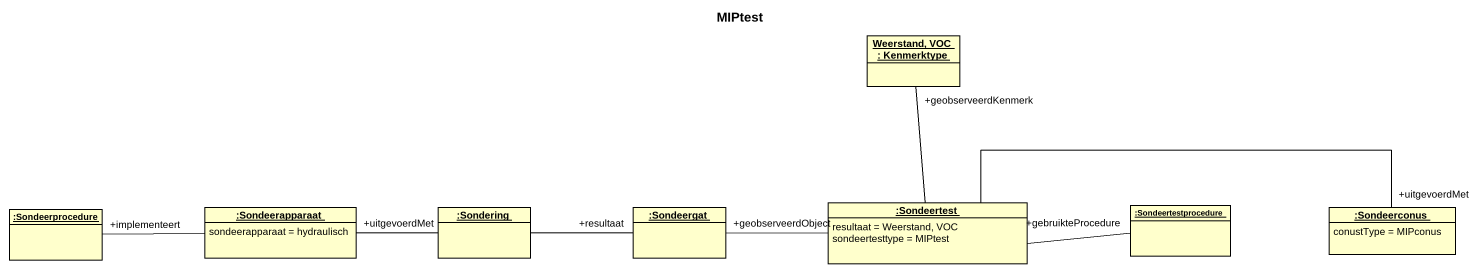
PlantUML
@startuml
title MIPtest
hide circle
hide empty members
object "Weerstand, VOC : Kenmerktype" as Weerstand_VOC
object ":Sondeerprocedure" as Sondeerprocedure
object ":Sondeerapparaat" as Sondeerapparaat {
  sondeerapparaat = hydraulisch
}
object ":Sondering" as Sondering
object ":Sondeergat" as Sondeergat
object ":Sondeertest" as Sondeertest {
  resultaat = Weerstand, VOC
  sondeertesttype = MIPtest
}
object ":Sondeertestprocedure" as Sondeertestprocedure
object ":Sondeerconus" as Sondeerconus {
  conustType = MIPconus
}
Sondeerprocedure "+implementeert" -right- Sondeerapparaat
Sondeerapparaat "+uitgevoerdMet" -right- Sondering
Sondering -right- "+resultaat" Sondeergat
Sondeertest -up- "+geobserveerdKenmerk" Weerstand_VOC
Sondeertest -left- "+geobserveerdObject" Sondeergat
Sondeertest -right- "+gebruikteProcedure" Sondeertestprocedure
Sondeertest -right- "+uitgevoerdMet" Sondeerconus
@enduml
